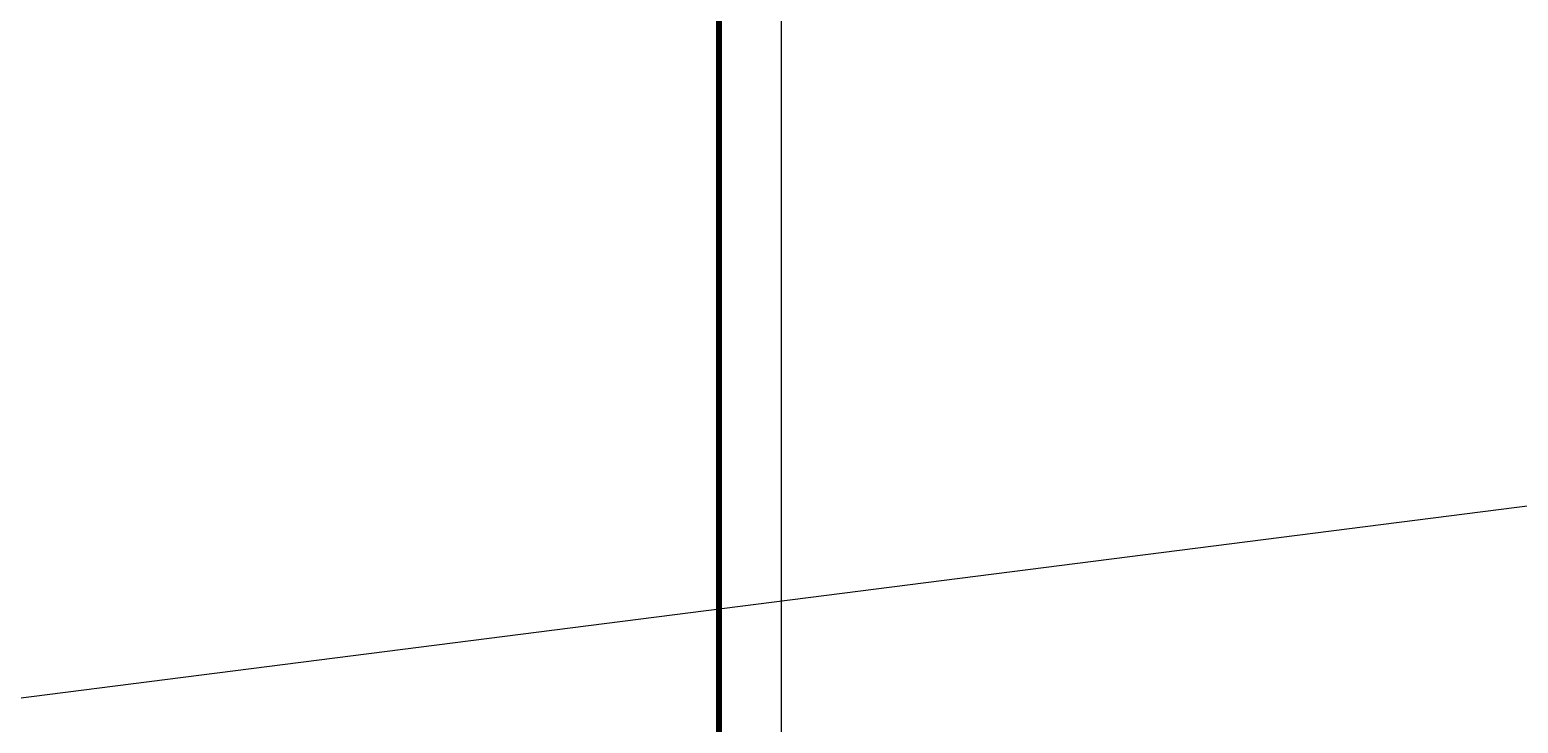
# Model space of a CAD drawing. Header units: millimetres. Extents: x -112426 to 6776, y 1218 to 38707.
# Drawn here: x 2791.4 to 2911.5, y 1462.6 to 1518.6 of the extents above; entities that cross this region are included whole.
import ezdxf
from ezdxf.enums import TextEntityAlignment as Align

# ---------------------------------------------------------------- set-up
doc = ezdxf.new("R2010")
doc.units = ezdxf.units.MM
doc.layers.add('Размеры на чертеже', color=250, linetype='Continuous', lineweight=25)
doc.styles.add('-ISOCPEUR-', font='isocpeur.ttf')

# ---------------------------------------------------------------- blocks, each defined once
blk = doc.blocks.new('*U154')
blk.add_lwpolyline([(0, 0), (420, 0), (420, -297), (0, -297)], close=True)
at = {"const_width": 0.5}
blk.add_lwpolyline([(20, -5), (415, -5), (415, -292), (20, -292)], close=True, dxfattribs=at)
at = {"style": '-ISOCPEUR-'}
blk.add_attdef('РАЗРАБОТАЛ', text='', height=2.5, dxfattribs=at).set_placement((250.5, -264.22), align=Align.MIDDLE_LEFT)
at = {"style": '-ISOCPEUR-', "flags": 8}
for tag, height, p in [('ДАТА', 2.5, (290.07, -264.4)), ('ДАТА1', 2.5, (290.07, -269.4)), ('ЛИСТ', 3, (386.39, -271.92)), ('ЛИСТОВ', 3, (403.89, -271.92)), ('ФОРМАТ', 3, (380.97, -294.75))]:
    blk.add_attdef(tag, text='', height=height, dxfattribs=at).set_placement(p, align=Align.MIDDLE_CENTER)
at = {"style": '-ISOCPEUR-'}
blk.add_attdef('ПРОВЕРИЛ', (250.75, -270.73), '', height=2.5, dxfattribs=at)
at = {"style": '-ISOCPEUR-', "flags": 8}
blk.add_attdef('ИМЯ_ЧЕРТЕЖА_001', (321.33, -285.18), '', height=3, dxfattribs=at)

msp = doc.modelspace()

# ---------------------------------------------------------------- linework, layer by layer
msp.add_line((6610.206, 1951.39), (857.036, 1218.247))

# ---------------------------------------------------------------- block references
at = {"layer": 'Размеры на чертеже', "lineweight": 90}
msp.add_blockref('*U154', (2432.015, 1698.16), dxfattribs=at)

doc.saveas('drawing.dxf')
